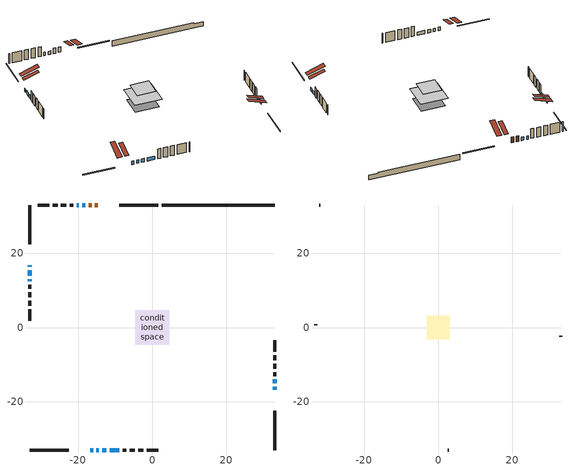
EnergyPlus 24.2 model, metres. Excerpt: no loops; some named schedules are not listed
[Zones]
conditioned space
 floor adiabatic (AdiabaticFloorConstruction): -4.61,-4.61 -4.61,4.61 4.61,4.61 4.61,-4.61 z1.83
 floor foundation (Slab1 construction): -3.96,-3.66 -3.96,3.66 3.96,3.66 3.96,-3.66 z-1.45
 wall outside (RimJoist1 construction): 1.67,33.08 -8.92,33.08 / -33.08,-33.08 -22.49,-33.08 / -33.08,33.08 -33.08,22.49 / 33.08,-33.08 33.08,-22.49 z0.61:0.91
 wall outside (AdiabaticWallConstruction 1): -14.66,33.08 -15.47,33.08 / -16.4,33.08 -17.21,33.08 z0.61:2.64
 wall outside (AdiabaticWallConstruction): -18.13,33.08 -18.93,33.08 / 33.08,-16.75 33.08,-15.98 / -16.75,-33.08 -15.99,-33.08 / -33.08,16.75 -33.08,16.37 / -15.06,-33.08 -14.4,-33.08 / -19.86,33.08 -20.37,33.08 / -13.47,-33.08 -12.45,-33.08 / -11.52,-33.08 -8.94,-33.08 / -33.08,15.44 -33.08,13.96 / -33.08,13.03 -33.08,12.44 / 33.08,-15.05 33.08,-14.03 z0.61:1.83
 wall outside (Wall1 construction): -21.3,33.08 -22.33,33.08 / -8.01,-33.08 -6.98,-33.08 / -33.08,11.51 -33.08,10.48 / 33.08,-13.1 33.08,-12.07 z0.61:4.27
 wall outside (Wall2 construction): -23.26,33.08 -24.65,33.08 / -6.05,-33.08 -4.66,-33.08 / -33.08,9.55 -33.08,8.16 / 33.08,-11.14 33.08,-9.76 z0.61:4.27
 wall outside (Wall3 construction): -25.58,33.08 -26.92,33.08 / -3.73,-33.08 -2.39,-33.08 / -33.08,7.23 -33.08,5.89 / 33.08,-8.83 33.08,-7.49 z0.61:4.27
 wall outside (Wall4 construction): -27.84,33.08 -30.97,33.08 / -1.46,-33.08 1.67,-33.08 / -33.08,4.97 -33.08,1.84 / 33.08,-6.56 33.08,-3.43 z0.61:4.27
 wall foundation (FoundationWall1 construction): 2.6,33.08,-1.45 2.6,33.08,0.61 30.03,33.08,0.61 30.03,33.08,0.15 33.08,33.08,0.15 33.08,33.08,-1.45
 window (WindowConstruction): -18.13,33.08 -18.93,33.08 z0.61:1.83
 window (WindowConstruction 8): 33.08,-16.75 33.08,-15.98 z0.61:1.83
 window (WindowConstruction 9): -16.75,-33.08 -15.99,-33.08 z0.61:1.83
 window (WindowConstruction 10): -33.08,16.75 -33.08,16.37 z0.61:1.83
 window (WindowConstruction 1): -15.06,-33.08 -14.4,-33.08 z0.61:1.83
 window (WindowConstruction 2): -19.86,33.08 -20.37,33.08 z0.61:1.83
 window (WindowConstruction 3): -13.47,-33.08 -12.45,-33.08 z0.61:1.83
 window (WindowConstruction 4): -11.52,-33.08 -8.94,-33.08 z0.61:1.83
 window (WindowConstruction 5): -33.08,15.44 -33.08,13.96 z0.61:1.83
 window (WindowConstruction 6): -33.08,13.03 -33.08,12.44 z0.61:1.83
 window (WindowConstruction 7): 33.08,-15.05 33.08,-14.03 z0.61:1.83
 door (Door): -14.66,33.08 -15.47,33.08 z0.61:2.64
 door (Door 1): -16.4,33.08 -17.21,33.08 z0.61:2.64
 ceiling adiabatic (AdiabaticFloorConstruction): 4.61,-4.61 4.61,4.61 -4.61,4.61 -4.61,-4.61 z1.83
 roof outside (Roof2 construction): -13.73,33.08,4.27 -13.73,27.96,5.98 -12.38,27.96,5.98 -12.38,33.08,4.27; -17.68,-33.08,4.27 -17.68,-27.96,5.98 -19.03,-27.96,5.98 -19.03,-33.08,4.27; -33.08,17.68,4.27 -27.96,17.68,5.98 -27.96,19.03,5.98 -33.08,19.03,4.27; 33.08,-17.68,4.27 27.96,-17.68,5.98 27.96,-19.03,5.98 33.08,-19.03,4.27
attic - vented
 floor to conditioned space (Floor1 construction Reversed): -3.12,-3.12 -3.12,3.12 3.12,3.12 3.12,-3.12 z4.27
 wall outside (Wall5 construction): -31.9,33.08 -32.15,33.08 / 2.6,-33.08 2.84,-33.08 / -33.08,0.91 -33.08,0.66 / 33.08,-2.5 33.08,-2.25 z0.61:4.27
 roof outside (Roof1 construction): -11.45,33.08,4.27 -11.45,27,6.29 -9.85,27,6.29 -9.85,33.08,4.27; -19.96,-33.08,4.27 -19.96,-27,6.29 -21.56,-27,6.29 -21.56,-33.08,4.27; -33.08,19.96,4.27 -27,19.96,6.29 -27,21.56,6.29 -33.08,21.56,4.27; 33.08,-19.96,4.27 27,-19.96,6.29 27,-21.56,6.29 33.08,-21.56,4.27
[Building]
Building 1: Terrain=Suburbs
[Site:Location]
Moose Jaw CS_SK: Latitude {deg}=50.33; Longitude {deg}=-105.54; Time Zone {hr}=-6; Elevation {m}=577; Keep Site Location Information=Yes
[Site:GroundTemperature:Shallow]
-1.16478, -3.46141, -3.64533, -2.55546, 1.81975, 6.17459, 9.95, 12.3416, 12.5448, 10.5996, 6.92049, 2.69924
[Site:WaterMainsTemperature]
Calculation Method=Schedule; Temperature Schedule=mains temperature schedule
[Material] Roughness=Rough; Thermal Absorptance=0.9
Name | Thickness {m} | Conductivity {W/m-K} | Density {kg/m3} | Specific Heat {J/kg-K} | Solar Absorptance | Visible Absorptance
asphalt or fiberglass shingles | 0.00635 | 0.162714 | 1121.4 | 1465.45 | 0.84 | 0.84
ceiling stud and cavity | 0.0889 | 7.21176 | 20.9862 | 1087.66 | 0.7 | 0.7
concrete 4.0 in. | 0.1016 | 1.803125 | 2242.8 | 837.4 | 0.7 | 0.7
concrete 8.0 in. | 0.2032 | 1.803125 | 2242.8 | 837.4 | 0.7 | 0.7
door material | 0.04445 | 0.188738 | 512.64 | 1214.23 | 0.7 | 0.7
door material 1 | 0.04445 | 0.0451087 | 512.64 | 1214.23 | 0.7 | 0.7
exterior vertical ins | 0.0457286 | 0.029427 | 32.04 | 1214.23 | 0.7 | 0.7
floor covering | 0.0127 | 0.0433444 | 54.468 | 1339.84 | 0.6 | 0.6
floor rigid ins; wall rigid ins | 0.512978 | 0.029427 | 32.04 | 1214.23 | 0.7 | 0.7
floor stud and cavity | 0.1397 | 1.75129 | 37.0049 | 1207.88 | 0.7 | 0.7
furniture material conditioned space 1 | 0.1524 | 0.115458 | 640.8 | 1214.23 | 0.6 | 0.6
gypsum board | 0.0127 | 0.160291 | 801 | 837.4 | 0.6 | 0.6
gypsum board 1 | 0.00254 | 0.160291 | 801 | 837.4 | 0.6 | 0.6
gypsum board 2 | 0.0127 | 0.160291 | 801 | 837.4 | 0.7 | 0.7
osb sheathing 0.5 in. | 0.0127 | 0.115458 | 512.64 | 1214.23 | 0.7 | 0.7
osb sheathing 0.75 in. | 0.01905 | 0.115458 | 512.64 | 1214.23 | 0.7 | 0.7
rim joist stud and cavity | 0.0508 | 0.271007 | 50.32683 | 1063.81 | 0.6 | 0.6
roof stud and cavity | 0.0889 | 3.8783 | 78.34581 | 1123.46 | 0.7 | 0.7
wall stud and cavity | 0.1397 | 0.113829 | 139.0536 | 1170.24 | 0.7 | 0.7
wall stud and cavity 1 | 0.1397 | 0.11824 | 139.0536 | 1170.24 | 0.7 | 0.7
wall stud and cavity 2 | 0.1397 | 1.20227 | 139.0536 | 1170.24 | 0.7 | 0.7
wall stud and cavity 3 | 0.1397 | 0.113341 | 139.0536 | 1170.24 | 0.7 | 0.7
wall stud and cavity 4 | 0.0889 | 6.1454 | 50.32683 | 1063.81 | 0.6 | 0.6
wall stud and cavity 5 | 0.0889 | 0.380278 | 52.3479 | 1209.89 | 0.7 | 0.7
wall stud and cavity 6 | 0.0889 | 0.391764 | 83.0341 | 1211.67 | 0.7 | 0.7
wood siding | 0.0254 | 0.102417 | 544.68 | 1172.36 | 0 | 0
wood siding 1 | 0.00254 | 0.102417 | 544.68 | 1172.36 | 0 | 0
wood siding 2; wood siding 3; wood siding 4 | 0.0254 | 0.102417 | 544.68 | 1172.36 | 0.7 | 0.7
[WindowMaterial:SimpleGlazingSystem]
Name | U-Factor {W/m2-K} | Solar Heat Gain Coefficient
WindowMaterial | 2.76916 | 0.63
WindowMaterial 1 | 2.76689 | 0.63
WindowMaterial 2 | 1.80958 | 0.52
WindowMaterial 3 | 2.77541 | 0.65
WindowMaterial 4 | 2.88953 | 0.69
WindowMaterial 5 | 2.96164 | 0.63
WindowMaterial 6 | 6.62225 | 0.78
WindowMaterial 7 | 5.53662 | 0.72
WindowMaterial 8 | 2.75269 | 0.59
[Construction]
AdiabaticFloorConstruction: floor stud and cavity, floor rigid ins, osb sheathing 0.75 in., floor covering
AdiabaticWallConstruction: wood siding 3, wall rigid ins, wall stud and cavity 5, gypsum board
AdiabaticWallConstruction 1: wood siding 4, wall rigid ins, wall stud and cavity 5, gypsum board
Door: door material
Door 1: door material 1
Floor1 construction Reversed: gypsum board 1, ceiling stud and cavity
FoundationWall1 construction: concrete 8.0 in., gypsum board 2
furniture construction conditioned space 1: furniture material conditioned space 1
PartitionWallConstruction: gypsum board, wall stud and cavity 6, gypsum board
RimJoist1 construction: wood siding 2, rim joist stud and cavity
Roof1 construction: asphalt or fiberglass shingles
Roof2 construction: asphalt or fiberglass shingles, osb sheathing 0.5 in., roof stud and cavity, gypsum board
Slab1 construction: concrete 4.0 in.
Wall1 construction: wood siding, osb sheathing 0.5 in., wall stud and cavity, gypsum board
Wall2 construction: wood siding, osb sheathing 0.5 in., wall stud and cavity 1, gypsum board
Wall3 construction: wood siding, osb sheathing 0.5 in., wall stud and cavity 2, gypsum board
Wall4 construction: wood siding, osb sheathing 0.5 in., wall stud and cavity 3, gypsum board
Wall5 construction: wood siding 1, wall stud and cavity 4
WindowConstruction; WindowConstruction 5: WindowMaterial
WindowConstruction 1: WindowMaterial 1
WindowConstruction 10; WindowConstruction 9: WindowMaterial 8
WindowConstruction 2: WindowMaterial 2
WindowConstruction 3: WindowMaterial 3
WindowConstruction 4: WindowMaterial 4
WindowConstruction 6: WindowMaterial 5
WindowConstruction 7: WindowMaterial 6
WindowConstruction 8: WindowMaterial 7
[Zone] Multiplier=1; Part of Total Floor Area=Yes
Name | Volume {m3}
attic - vented | 12.8019
conditioned space | 357.1
[Space]
Name | Zone | Volume {m3}
attic - vented 1 | attic - vented | 12.8019
conditioned space 1 | conditioned space | 357.1
[ZoneInfiltration:EffectiveLeakageArea]
infil attic - vented 1: Zone or Space=attic - vented 1; Schedule=Always On Discrete; Effective Air Leakage Area {cm2}=1297.67; Stack Coefficient=0.000395209; Wind Coefficient=1.34318e-05
[ZoneMixing]
whole house fan mix: Zone or Space=attic - vented; Schedule=Always On Continuous; Design Flow Rate Calculation Method=Flow/Zone; Design Flow Rate {m3/s}=0; Source Zone or Space=conditioned space
[SurfaceProperty:ExposedFoundationPerimeter]
Slab1: Exposed Perimeter Calculation Method=TotalExposedPerimeter; Total Exposed Perimeter {m}=30.48
[InternalMass] Zone or ZoneList=conditioned space; Space or SpaceList=conditioned space 1
Name | Construction | Surface Area {m2}
furniture mass conditioned space 1 | furniture construction conditioned space 1 | 57.1603
partition wall mass | PartitionWallConstruction | 142.901
[Lights]
interior lighting: Zone or ZoneList or Space or SpaceList=conditioned space 1; Schedule=interior lighting schedule; Design Level Calculation Method=LightingLevel; Lighting Level {W}=343.2; Return Air Fraction=0; Fraction Radiant=0.6; Fraction Visible=0.2; Fraction Replaceable=1
[People]
occupants: Zone or ZoneList or Space or SpaceList=conditioned space 1; Number of People Schedule=occupants schedule; Number of People Calculation Method=People; Number of People=3; Fraction Radiant=0.314171; Sensible Heat Fraction=0.56303; Activity Level Schedule=occupants activity schedule; Carbon Dioxide Generation Rate {m3/s-W}=0; Enable ASHRAE 55 Comfort Warnings=No; Mean Radiant Temperature Calculation Type=EnclosureAveraged
[ElectricEquipment] Zone or ZoneList or Space or SpaceList=conditioned space 1; Design Level Calculation Method=EquipmentLevel
Name | Schedule | Design Level {W} | Fraction Latent | Fraction Radiant | Fraction Lost
clothes dryer | clothes dryer schedule | 140.772 | 0.015 | 0.081 | 0.85
clothes washer | clothes washer schedule | 32.1985 | 0.03 | 0.162 | 0.7
cooking range | cooking range schedule | 215.147 | 0.08 | 0.432 | 0.2
dishwasher | dishwasher schedule | 66.8632 | 0.3 | 0.18 | 0.4
fridge | fridge schedule | 72.9452 | 0 | 0.6 | 0
mech vent house fan | mech vent house fan schedule | 0 | 0 | 0 | 1
mech vent house fan cfis | mech vent house fan cfis schedule | 0 | 0 | 0 | 0
misc plug loads | misc plug loads schedule | 494.7 | 0.045 | 0.513 | 0.1
whole house fan | Always On Discrete | 0 | 0 | 0 | 1
[OtherEquipment] Zone or ZoneList or Space or SpaceList=conditioned space 1; Design Level Calculation Method=EquipmentLevel
Name | Fuel Type | Schedule | Design Level {W} | Fraction Latent | Fraction Radiant | Fraction Lost
clothes dryer 1 | Electricity | clothes dryer schedule | 0 | 0.015 | 0.081 | 0.85
cooking range 1 | Electricity | cooking range schedule | 0 | 0.08 | 0.432 | 0.2
general water use latent | None | general water use schedule | 62.594 | 1 | 0 | 0
general water use sensible | None | general water use schedule | -61.6891 | 0 | 0.6 | 0
mech vent house fan latent load | None | Always On Discrete | 0 | 1 | 0 | 0
mech vent house fan sensible load | None | Always On Discrete | 0 | 0 | 0 | 0
water heater energy adjustment1 | NaturalGas | Always On Discrete | 0.01 | 0 | 0 | 1
[ZoneInfiltration:DesignFlowRate] Zone or ZoneList or Space or SpaceList=conditioned space 1; Schedule=Always On Discrete; Design Flow Rate Calculation Method=Flow/Zone; Design Flow Rate {m3/s}=0
infil flow; natural vent flow; whole house fan flow
[AvailabilityManager:Scheduled]
furnace airloop Availability Manager: Schedule=Always On Discrete
[Foundation:Kiva]
Foundation Kiva 1: Initial Indoor Air Temperature {C}=21; Wall Height Above Grade {m}=0.609996; Wall Depth Below Slab {m}=0.2032; Custom Block Material Name 1=exterior vertical ins; Custom Block Depth 1 {m}=2.05999; Custom Block X Position 1 {m}=0.2159; Custom Block Z Position 1 {m}=0
[Foundation:Kiva:Settings]
Soil Conductivity {W/m-K}=0.849921; Soil Density {kg/m3}=1842.3; Soil Specific Heat {J/kg-K}=418.7; Ground Solar Absorptivity=0.9; Ground Thermal Absorptivity=0.9; Ground Surface Roughness {m}=0.03; Far-Field Width {m}=40; Deep-Ground Boundary Condition=ZeroFlux; Deep-Ground Depth {m}=40; Minimum Cell Dimension {m}=0.2; Maximum Cell Growth Coefficient=3; Simulation Timestep=Timestep
[Exterior:Lights]
exterior lighting: Schedule=exterior lighting schedule; Design Level {W}=75.6
[EnergyManagementSystem:GlobalVariable]
furnace_airloop_Fan_RTF
infil_program_Qfan
infil_program_Qinf
natural_vent_program_Qnv
natural_vent_program_Qwhf
[EnergyManagementSystem:Sensor]
Name | Output:Variable or Output:Meter Index Key | Output:Variable or Output:Meter
airflow_gain | infil flow | Infiltration Sensible Heat Gain Energy
airflow_gain_1 | natural vent flow | Infiltration Sensible Heat Gain Energy
airflow_gain_2 | whole house fan flow | Infiltration Sensible Heat Gain Energy
airflow_loss | infil flow | Infiltration Sensible Heat Loss Energy
airflow_loss_1 | natural vent flow | Infiltration Sensible Heat Loss Energy
airflow_loss_2 | whole house fan flow | Infiltration Sensible Heat Loss Energy
clg_load_cond |  | Cooling:EnergyTransfer:Zone:CONDITIONED SPACE
clg_sp_s; clg_sp_s_1 | cooling setpoint | Schedule Value
clothes_dryer_exhaust_0_sch_s | clothes dryer exhaust 0 schedule | Schedule Value
cool_season | cooling season schedule | Schedule Value
htg_load_cond |  | Heating:EnergyTransfer:Zone:CONDITIONED SPACE
htg_sp_s; htg_sp_s_1 | heating setpoint | Schedule Value
ig_ee_conv | clothes dryer | Electric Equipment Convective Heating Energy
ig_ee_conv_2 | cooking range | Electric Equipment Convective Heating Energy
ig_ee_conv_4 | fridge | Electric Equipment Convective Heating Energy
ig_ee_conv_5 | misc plug loads | Electric Equipment Convective Heating Energy
ig_ee_conv_6 | whole house fan | Electric Equipment Convective Heating Energy
ig_ee_rad | clothes dryer | Electric Equipment Radiant Heating Energy
ig_ee_rad_2 | cooking range | Electric Equipment Radiant Heating Energy
ig_ee_rad_4 | fridge | Electric Equipment Radiant Heating Energy
ig_ee_rad_5 | misc plug loads | Electric Equipment Radiant Heating Energy
ig_ee_rad_6 | whole house fan | Electric Equipment Radiant Heating Energy
ig_lgt_conv | interior lighting | Lights Convective Heating Energy
ig_lgt_rad | interior lighting | Lights Radiant Heating Energy
ig_lgt_vis | interior lighting | Lights Visible Radiation Heating Energy
ig_oe_conv | clothes dryer 1 | Other Equipment Convective Heating Energy
ig_oe_conv_1 | cooking range 1 | Other Equipment Convective Heating Energy
ig_oe_conv_2 | general water use latent | Other Equipment Convective Heating Energy
ig_oe_conv_3 | general water use sensible | Other Equipment Convective Heating Energy
ig_oe_conv_4 | water heater energy adjustment1 | Other Equipment Convective Heating Energy
ig_oe_rad | clothes dryer 1 | Other Equipment Radiant Heating Energy
ig_oe_rad_1 | cooking range 1 | Other Equipment Radiant Heating Energy
ig_oe_rad_2 | general water use latent | Other Equipment Radiant Heating Energy
ig_oe_rad_3 | general water use sensible | Other Equipment Radiant Heating Energy
ig_oe_rad_4 | water heater energy adjustment1 | Other Equipment Radiant Heating Energy
ig_ppl_conv | occupants | People Convective Heating Energy
ig_ppl_rad | occupants | People Radiant Heating Energy
im_conv | furniture mass conditioned space 1 | Surface Inside Face Convection Heat Gain Energy
im_conv_1 | partition wall mass | Surface Inside Face Convection Heat Gain Energy
im_ig | furniture mass conditioned space 1 | Surface Inside Face Internal Gains Radiation Heat Gain Energy
im_ig_1 | partition wall mass | Surface Inside Face Internal Gains Radiation Heat Gain Energy
im_lgt | furniture mass conditioned space 1 | Surface Inside Face Lights Radiation Heat Gain Energy
im_lgt_1 | partition wall mass | Surface Inside Face Lights Radiation Heat Gain Energy
im_sol | furniture mass conditioned space 1 | Surface Inside Face Solar Radiation Heat Gain Energy
im_sol_1 | partition wall mass | Surface Inside Face Solar Radiation Heat Gain Energy
im_surf | furniture mass conditioned space 1 | Surface Inside Face Net Surface Thermal Radiation Heat Gain Energy
im_surf_1 | partition wall mass | Surface Inside Face Net Surface Thermal Radiation Heat Gain Energy
mv_conv | mech vent house fan | Electric Equipment Convective Heating Energy
mv_conv_1 | mech vent house fan cfis | Electric Equipment Convective Heating Energy
mv_conv_2 | mech vent house fan latent load | Other Equipment Convective Heating Energy
mv_conv_3 | mech vent house fan sensible load | Other Equipment Convective Heating Energy
mv_rad | mech vent house fan | Electric Equipment Radiant Heating Energy
mv_rad_1 | mech vent house fan cfis | Electric Equipment Radiant Heating Energy
mv_rad_2 | mech vent house fan latent load | Other Equipment Radiant Heating Energy
mv_rad_3 | mech vent house fan sensible load | Other Equipment Radiant Heating Energy
natural_vent_s | natural vent schedule | Schedule Value
out_pb_s |  | Site Outdoor Air Barometric Pressure
out_wt_s |  | Site Outdoor Air Humidity Ratio
site_vw_s |  | Site Wind Speed
ss_back_out | Window1 | Surface Window Shortwave from Zone Back Out Window Heat Transfer Rate
ss_back_out_1 | Window10 | Surface Window Shortwave from Zone Back Out Window Heat Transfer Rate
ss_back_out_10 | Window9 | Surface Window Shortwave from Zone Back Out Window Heat Transfer Rate
ss_back_out_2 | Window11 | Surface Window Shortwave from Zone Back Out Window Heat Transfer Rate
ss_back_out_3 | Window13 | Surface Window Shortwave from Zone Back Out Window Heat Transfer Rate
ss_back_out_4 | Window2 | Surface Window Shortwave from Zone Back Out Window Heat Transfer Rate
ss_back_out_5 | Window3 | Surface Window Shortwave from Zone Back Out Window Heat Transfer Rate
ss_back_out_6 | Window4 | Surface Window Shortwave from Zone Back Out Window Heat Transfer Rate
ss_back_out_7 | Window5 | Surface Window Shortwave from Zone Back Out Window Heat Transfer Rate
ss_back_out_8 | Window6 | Surface Window Shortwave from Zone Back Out Window Heat Transfer Rate
ss_back_out_9 | Window8 | Surface Window Shortwave from Zone Back Out Window Heat Transfer Rate
ss_conv | Door1 | Surface Inside Face Convection Heat Gain Energy
ss_conv_1 | Door2 | Surface Inside Face Convection Heat Gain Energy
ss_conv_10 | Window6 | Surface Inside Face Convection Heat Gain Energy
ss_conv_11 | Window8 | Surface Inside Face Convection Heat Gain Energy
ss_conv_12 | Window9 | Surface Inside Face Convection Heat Gain Energy
ss_conv_2 | Window1 | Surface Inside Face Convection Heat Gain Energy
ss_conv_3 | Window10 | Surface Inside Face Convection Heat Gain Energy
ss_conv_4 | Window11 | Surface Inside Face Convection Heat Gain Energy
ss_conv_5 | Window13 | Surface Inside Face Convection Heat Gain Energy
ss_conv_6 | Window2 | Surface Inside Face Convection Heat Gain Energy
ss_conv_7 | Window3 | Surface Inside Face Convection Heat Gain Energy
ss_conv_8 | Window4 | Surface Inside Face Convection Heat Gain Energy
ss_conv_9 | Window5 | Surface Inside Face Convection Heat Gain Energy
ss_ig | Door1 | Surface Inside Face Internal Gains Radiation Heat Gain Energy
ss_ig_1 | Door2 | Surface Inside Face Internal Gains Radiation Heat Gain Energy
ss_ig_10 | Window6 | Surface Inside Face Internal Gains Radiation Heat Gain Energy
ss_ig_11 | Window8 | Surface Inside Face Internal Gains Radiation Heat Gain Energy
ss_ig_12 | Window9 | Surface Inside Face Internal Gains Radiation Heat Gain Energy
ss_ig_2 | Window1 | Surface Inside Face Internal Gains Radiation Heat Gain Energy
ss_ig_3 | Window10 | Surface Inside Face Internal Gains Radiation Heat Gain Energy
ss_ig_4 | Window11 | Surface Inside Face Internal Gains Radiation Heat Gain Energy
ss_ig_5 | Window13 | Surface Inside Face Internal Gains Radiation Heat Gain Energy
ss_ig_6 | Window2 | Surface Inside Face Internal Gains Radiation Heat Gain Energy
ss_ig_7 | Window3 | Surface Inside Face Internal Gains Radiation Heat Gain Energy
ss_ig_8 | Window4 | Surface Inside Face Internal Gains Radiation Heat Gain Energy
ss_ig_9 | Window5 | Surface Inside Face Internal Gains Radiation Heat Gain Energy
ss_lgt | Door1 | Surface Inside Face Lights Radiation Heat Gain Energy
ss_lgt_1 | Door2 | Surface Inside Face Lights Radiation Heat Gain Energy
ss_sol | Door1 | Surface Inside Face Solar Radiation Heat Gain Energy
ss_sol_1 | Door2 | Surface Inside Face Solar Radiation Heat Gain Energy
ss_surf | Door1 | Surface Inside Face Net Surface Thermal Radiation Heat Gain Energy
ss_surf_1 | Door2 | Surface Inside Face Net Surface Thermal Radiation Heat Gain Energy
ss_surf_10 | Window6 | Surface Inside Face Net Surface Thermal Radiation Heat Gain Energy
ss_surf_11 | Window8 | Surface Inside Face Net Surface Thermal Radiation Heat Gain Energy
ss_surf_12 | Window9 | Surface Inside Face Net Surface Thermal Radiation Heat Gain Energy
ss_surf_2 | Window1 | Surface Inside Face Net Surface Thermal Radiation Heat Gain Energy
ss_surf_3 | Window10 | Surface Inside Face Net Surface Thermal Radiation Heat Gain Energy
ss_surf_4 | Window11 | Surface Inside Face Net Surface Thermal Radiation Heat Gain Energy
ss_surf_5 | Window13 | Surface Inside Face Net Surface Thermal Radiation Heat Gain Energy
ss_surf_6 | Window2 | Surface Inside Face Net Surface Thermal Radiation Heat Gain Energy
ss_surf_7 | Window3 | Surface Inside Face Net Surface Thermal Radiation Heat Gain Energy
ss_surf_8 | Window4 | Surface Inside Face Net Surface Thermal Radiation Heat Gain Energy
ss_surf_9 | Window5 | Surface Inside Face Net Surface Thermal Radiation Heat Gain Energy
ss_trans_in | Window1 | Surface Window Transmitted Solar Radiation Rate
ss_trans_in_1 | Window10 | Surface Window Transmitted Solar Radiation Rate
ss_trans_in_10 | Window9 | Surface Window Transmitted Solar Radiation Rate
ss_trans_in_2 | Window11 | Surface Window Transmitted Solar Radiation Rate
ss_trans_in_3 | Window13 | Surface Window Transmitted Solar Radiation Rate
ss_trans_in_4 | Window2 | Surface Window Transmitted Solar Radiation Rate
ss_trans_in_5 | Window3 | Surface Window Transmitted Solar Radiation Rate
ss_trans_in_6 | Window4 | Surface Window Transmitted Solar Radiation Rate
ss_trans_in_7 | Window5 | Surface Window Transmitted Solar Radiation Rate
ss_trans_in_8 | Window6 | Surface Window Transmitted Solar Radiation Rate
ss_trans_in_9 | Window8 | Surface Window Transmitted Solar Radiation Rate
ss_trans_out | Window1 | Surface Inside Face Initial Transmitted Diffuse Transmitted Out Window Solar Radiation Rate
ss_trans_out_1 | Window10 | Surface Inside Face Initial Transmitted Diffuse Transmitted Out Window Solar Radiation Rate
ss_trans_out_10 | Window9 | Surface Inside Face Initial Transmitted Diffuse Transmitted Out Window Solar Radiation Rate
ss_trans_out_2 | Window11 | Surface Inside Face Initial Transmitted Diffuse Transmitted Out Window Solar Radiation Rate
ss_trans_out_3 | Window13 | Surface Inside Face Initial Transmitted Diffuse Transmitted Out Window Solar Radiation Rate
ss_trans_out_4 | Window2 | Surface Inside Face Initial Transmitted Diffuse Transmitted Out Window Solar Radiation Rate
ss_trans_out_5 | Window3 | Surface Inside Face Initial Transmitted Diffuse Transmitted Out Window Solar Radiation Rate
ss_trans_out_6 | Window4 | Surface Inside Face Initial Transmitted Diffuse Transmitted Out Window Solar Radiation Rate
ss_trans_out_7 | Window5 | Surface Inside Face Initial Transmitted Diffuse Transmitted Out Window Solar Radiation Rate
ss_trans_out_8 | Window6 | Surface Inside Face Initial Transmitted Diffuse Transmitted Out Window Solar Radiation Rate
ss_trans_out_9 | Window8 | Surface Inside Face Initial Transmitted Diffuse Transmitted Out Window Solar Radiation Rate
s_conv | Floor1 | Surface Inside Face Convection Heat Gain Energy
s_conv_1 | FoundationWall1 | Surface Inside Face Convection Heat Gain Energy
s_conv_10 | Roof2:270 | Surface Inside Face Convection Heat Gain Energy
s_conv_11 | Roof2:90 | Surface Inside Face Convection Heat Gain Energy
s_conv_12 | Slab1 | Surface Inside Face Convection Heat Gain Energy
s_conv_13 | Wall1:0 | Surface Inside Face Convection Heat Gain Energy
s_conv_14 | Wall1:180 | Surface Inside Face Convection Heat Gain Energy
s_conv_15 | Wall1:270 | Surface Inside Face Convection Heat Gain Energy
s_conv_16 | Wall1:90 | Surface Inside Face Convection Heat Gain Energy
s_conv_17 | Wall2:0 | Surface Inside Face Convection Heat Gain Energy
s_conv_18 | Wall2:180 | Surface Inside Face Convection Heat Gain Energy
s_conv_19 | Wall2:270 | Surface Inside Face Convection Heat Gain Energy
s_conv_2 | inferred conditioned ceiling | Surface Inside Face Convection Heat Gain Energy
s_conv_20 | Wall2:90 | Surface Inside Face Convection Heat Gain Energy
s_conv_21 | Wall3:0 | Surface Inside Face Convection Heat Gain Energy
s_conv_22 | Wall3:180 | Surface Inside Face Convection Heat Gain Energy
s_conv_23 | Wall3:270 | Surface Inside Face Convection Heat Gain Energy
s_conv_24 | Wall3:90 | Surface Inside Face Convection Heat Gain Energy
s_conv_25 | Wall4:0 | Surface Inside Face Convection Heat Gain Energy
s_conv_26 | Wall4:180 | Surface Inside Face Convection Heat Gain Energy
s_conv_27 | Wall4:270 | Surface Inside Face Convection Heat Gain Energy
s_conv_28 | Wall4:90 | Surface Inside Face Convection Heat Gain Energy
s_conv_3 | inferred conditioned floor | Surface Inside Face Convection Heat Gain Energy
s_conv_4 | RimJoist1:0 | Surface Inside Face Convection Heat Gain Energy
